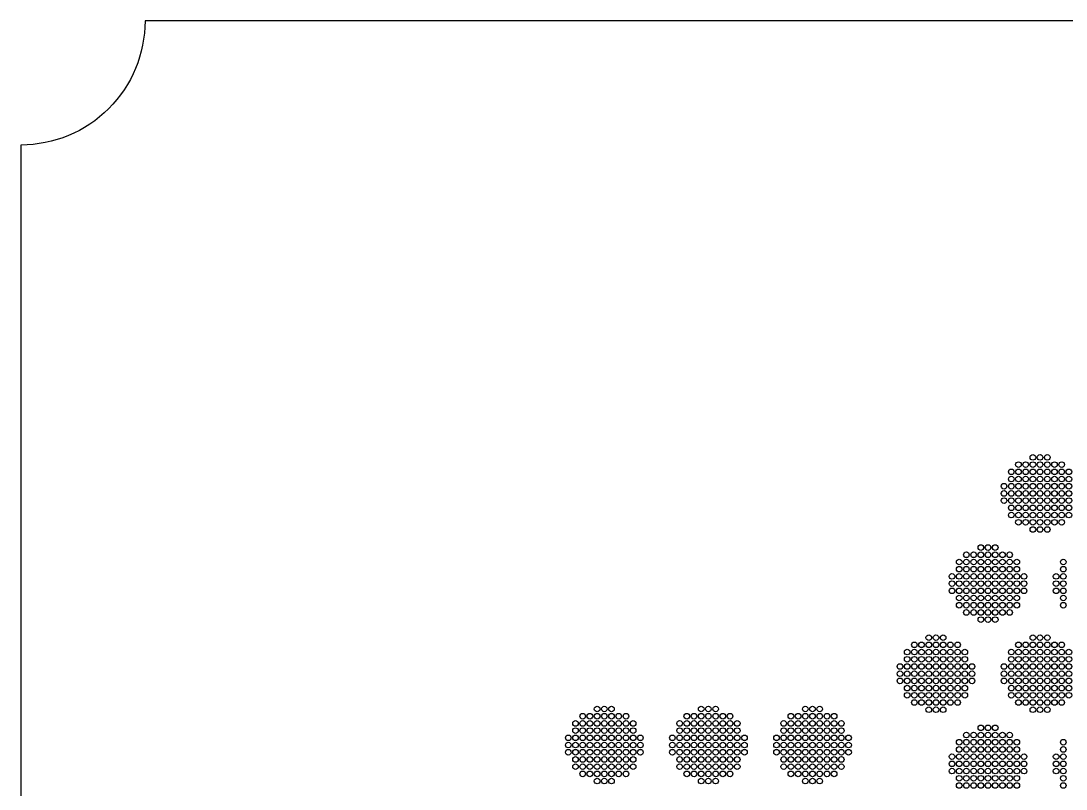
# Model space of a CAD drawing. Extents: x -49 to 54, y -38 to 38.
# Drawn here: x -49.4 to -36.35, y 28.41 to 38 of the extents above; entities that cross this region are included whole.
import ezdxf

# ---------------------------------------------------------------- set-up
doc = ezdxf.new("R2010")
doc.units = 0
doc.layers.add('LOWER_ELECTRODE', color=1, linetype='CONTINUOUS')
doc.layers.add('OUTLINE', color=7, linetype='CONTINUOUS')

msp = doc.modelspace()

# ---------------------------------------------------------------- linework, layer by layer
at = {"layer": 'LOWER_ELECTRODE'}
for centre in [(-36.762, 32.549), (-36.672, 32.549), (-36.582, 32.549), (-37.032, 32.369), (-36.942, 32.459), (-36.942, 32.369), (-36.852, 32.459), (-36.852, 32.369), (-36.762, 32.459), (-36.762, 32.369), (-36.672, 32.459), (-36.672, 32.369), (-36.582, 32.459), (-36.582, 32.369), (-36.492, 32.459), (-36.492, 32.369), (-36.402, 32.459), (-36.402, 32.369), (-36.312, 32.369), (-37.032, 32.279), (-36.942, 32.279), (-36.852, 32.279), (-36.762, 32.279), (-36.672, 32.279), (-36.582, 32.279), (-36.492, 32.279), (-36.402, 32.279), (-36.312, 32.279), (-37.122, 32.189), (-37.122, 32.099), (-37.032, 32.189), (-37.032, 32.099), (-36.942, 32.189), (-36.942, 32.099), (-36.852, 32.189), (-36.852, 32.099), (-36.762, 32.189), (-36.762, 32.099), (-36.672, 32.189), (-36.672, 32.099), (-36.582, 32.189), (-36.582, 32.099), (-36.492, 32.189), (-36.492, 32.099), (-36.402, 32.189), (-36.402, 32.099), (-36.312, 32.189), (-36.312, 32.099), (-37.122, 32.009), (-37.032, 32.009), (-36.942, 32.009), (-36.852, 32.009), (-36.762, 32.009), (-36.672, 32.009), (-36.582, 32.009), (-36.492, 32.009), (-36.402, 32.009), (-36.312, 32.009), (-37.032, 31.919), (-37.032, 31.829), (-36.942, 31.919), (-36.942, 31.829), (-36.852, 31.919), (-36.852, 31.829), (-36.762, 31.919), (-36.762, 31.829), (-36.672, 31.919), (-36.672, 31.829), (-36.582, 31.919), (-36.582, 31.829), (-36.492, 31.919), (-36.492, 31.829), (-36.402, 31.919), (-36.402, 31.829), (-36.312, 31.919), (-36.312, 31.829), (-36.942, 31.739), (-36.852, 31.739), (-36.762, 31.739), (-36.672, 31.739), (-36.582, 31.739), (-36.492, 31.739), (-36.402, 31.739), (-36.762, 31.649), (-36.672, 31.649), (-36.582, 31.649), (-37.412, 31.423), (-37.322, 31.423), (-37.232, 31.423), (-37.592, 31.333), (-37.502, 31.333), (-37.412, 31.333), (-37.322, 31.333), (-37.232, 31.333), (-37.142, 31.333), (-37.052, 31.333), (-37.682, 31.243), (-37.592, 31.243), (-37.502, 31.243), (-37.412, 31.243), (-37.322, 31.243), (-37.232, 31.243), (-37.142, 31.243), (-37.052, 31.243), (-36.962, 31.243), (-36.382, 31.243), (-37.772, 31.063), (-37.682, 31.153), (-37.682, 31.063), (-37.592, 31.153), (-37.592, 31.063), (-37.502, 31.153), (-37.502, 31.063), (-37.412, 31.153), (-37.412, 31.063), (-37.322, 31.153), (-37.322, 31.063), (-37.232, 31.153), (-37.232, 31.063), (-37.142, 31.153), (-37.142, 31.063), (-37.052, 31.153), (-37.052, 31.063), (-36.962, 31.153), (-36.962, 31.063), (-36.872, 31.063), (-36.472, 31.063), (-36.382, 31.153), (-36.382, 31.063), (-37.772, 30.973), (-37.682, 30.973), (-37.592, 30.973), (-37.502, 30.973), (-37.412, 30.973), (-37.322, 30.973), (-37.232, 30.973), (-37.142, 30.973), (-37.052, 30.973), (-36.962, 30.973), (-36.872, 30.973), (-36.472, 30.973), (-36.382, 30.973), (-37.772, 30.883), (-37.682, 30.883), (-37.682, 30.793), (-37.592, 30.883), (-37.592, 30.793), (-37.502, 30.883), (-37.502, 30.793), (-37.412, 30.883), (-37.412, 30.793), (-37.322, 30.883), (-37.322, 30.793), (-37.232, 30.883), (-37.232, 30.793), (-37.142, 30.883), (-37.142, 30.793), (-37.052, 30.883), (-37.052, 30.793), (-36.962, 30.883), (-36.962, 30.793), (-36.872, 30.883), (-36.472, 30.883), (-36.382, 30.883), (-36.382, 30.793), (-37.682, 30.703), (-37.592, 30.703), (-37.502, 30.703), (-37.412, 30.703), (-37.322, 30.703), (-37.232, 30.703), (-37.142, 30.703), (-37.052, 30.703), (-36.962, 30.703), (-36.382, 30.703), (-37.592, 30.613), (-37.502, 30.613), (-37.412, 30.613), (-37.412, 30.523), (-37.322, 30.613), (-37.322, 30.523), (-37.232, 30.613), (-37.232, 30.523), (-37.142, 30.613), (-37.052, 30.613), (-38.062, 30.298), (-37.972, 30.298), (-37.882, 30.298), (-36.762, 30.298), (-36.672, 30.298), (-36.582, 30.298), (-38.332, 30.118), (-38.242, 30.208), (-38.242, 30.118), (-38.152, 30.208), (-38.152, 30.118), (-38.062, 30.208), (-38.062, 30.118), (-37.972, 30.208), (-37.972, 30.118), (-37.882, 30.208), (-37.882, 30.118), (-37.792, 30.208), (-37.792, 30.118), (-37.702, 30.208), (-37.702, 30.118), (-37.612, 30.118), (-37.032, 30.118), (-36.942, 30.208), (-36.942, 30.118), (-36.852, 30.208), (-36.852, 30.118), (-36.762, 30.208), (-36.762, 30.118), (-36.672, 30.208), (-36.672, 30.118), (-36.582, 30.208), (-36.582, 30.118), (-36.492, 30.208), (-36.492, 30.118), (-36.402, 30.208), (-36.402, 30.118), (-36.312, 30.118), (-38.332, 30.028), (-38.242, 30.028), (-38.152, 30.028), (-38.062, 30.028), (-37.972, 30.028), (-37.882, 30.028), (-37.792, 30.028), (-37.702, 30.028), (-37.612, 30.028), (-37.032, 30.028), (-36.942, 30.028), (-36.852, 30.028), (-36.762, 30.028), (-36.672, 30.028), (-36.582, 30.028), (-36.492, 30.028), (-36.402, 30.028), (-36.312, 30.028), (-38.422, 29.938), (-38.332, 29.938), (-38.242, 29.938), (-38.152, 29.938), (-38.062, 29.938), (-37.972, 29.938), (-37.882, 29.938), (-37.792, 29.938), (-37.702, 29.938), (-37.612, 29.938), (-37.522, 29.938), (-37.122, 29.938), (-37.032, 29.938), (-36.942, 29.938), (-36.852, 29.938), (-36.762, 29.938), (-36.672, 29.938), (-36.582, 29.938), (-36.492, 29.938), (-36.402, 29.938), (-36.312, 29.938), (-38.422, 29.848), (-38.422, 29.758), (-38.332, 29.848), (-38.332, 29.758), (-38.242, 29.848), (-38.242, 29.758), (-38.152, 29.848), (-38.152, 29.758), (-38.062, 29.848), (-38.062, 29.758), (-37.972, 29.848), (-37.972, 29.758), (-37.882, 29.848), (-37.882, 29.758), (-37.792, 29.848), (-37.792, 29.758), (-37.702, 29.848), (-37.702, 29.758), (-37.612, 29.848), (-37.612, 29.758), (-37.522, 29.848), (-37.522, 29.758), (-37.122, 29.848), (-37.122, 29.758), (-37.032, 29.848), (-37.032, 29.758), (-36.942, 29.848), (-36.942, 29.758), (-36.852, 29.848), (-36.852, 29.758), (-36.762, 29.848), (-36.762, 29.758), (-36.672, 29.848), (-36.672, 29.758), (-36.582, 29.848), (-36.582, 29.758), (-36.492, 29.848), (-36.492, 29.758), (-36.402, 29.848), (-36.402, 29.758), (-36.312, 29.848), (-36.312, 29.758), (-38.332, 29.668), (-38.242, 29.668), (-38.152, 29.668), (-38.062, 29.668), (-37.972, 29.668), (-37.882, 29.668), (-37.792, 29.668), (-37.702, 29.668), (-37.612, 29.668), (-37.032, 29.668), (-36.942, 29.668), (-36.852, 29.668), (-36.762, 29.668), (-36.672, 29.668), (-36.582, 29.668), (-36.492, 29.668), (-36.402, 29.668), (-36.312, 29.668), (-38.332, 29.578), (-38.242, 29.578), (-38.242, 29.488), (-38.152, 29.578), (-38.152, 29.488), (-38.062, 29.578), (-38.062, 29.488), (-37.972, 29.578), (-37.972, 29.488), (-37.882, 29.578), (-37.882, 29.488), (-37.792, 29.578), (-37.792, 29.488), (-37.702, 29.578), (-37.702, 29.488), (-37.612, 29.578), (-37.032, 29.578), (-36.942, 29.578), (-36.942, 29.488), (-36.852, 29.578), (-36.852, 29.488), (-36.762, 29.578), (-36.762, 29.488), (-36.672, 29.578), (-36.672, 29.488), (-36.582, 29.578), (-36.582, 29.488), (-36.492, 29.578), (-36.492, 29.488), (-36.402, 29.578), (-36.402, 29.488), (-36.312, 29.578), (-42.204, 29.407), (-42.114, 29.407), (-42.024, 29.407), (-40.904, 29.407), (-40.814, 29.407), (-40.724, 29.407), (-39.604, 29.407), (-39.514, 29.407), (-39.424, 29.407), (-38.062, 29.398), (-37.972, 29.398), (-37.882, 29.398), (-36.762, 29.398), (-36.672, 29.398), (-36.582, 29.398), (-42.474, 29.227), (-42.384, 29.317), (-42.384, 29.227), (-42.294, 29.317), (-42.294, 29.227), (-42.204, 29.317), (-42.204, 29.227), (-42.114, 29.317), (-42.114, 29.227), (-42.024, 29.317), (-42.024, 29.227), (-41.934, 29.317), (-41.934, 29.227), (-41.844, 29.317), (-41.844, 29.227), (-41.754, 29.227), (-41.174, 29.227), (-41.084, 29.317), (-41.084, 29.227), (-40.994, 29.317), (-40.994, 29.227), (-40.904, 29.317), (-40.904, 29.227), (-40.814, 29.317), (-40.814, 29.227), (-40.724, 29.317), (-40.724, 29.227), (-40.634, 29.317), (-40.634, 29.227), (-40.544, 29.317), (-40.544, 29.227), (-40.454, 29.227), (-39.874, 29.227), (-39.784, 29.317), (-39.784, 29.227), (-39.694, 29.317), (-39.694, 29.227), (-39.604, 29.317), (-39.604, 29.227), (-39.514, 29.317), (-39.514, 29.227), (-39.424, 29.317), (-39.424, 29.227), (-39.334, 29.317), (-39.334, 29.227), (-39.244, 29.317), (-39.244, 29.227), (-39.154, 29.227), (-42.474, 29.137), (-42.384, 29.137), (-42.294, 29.137), (-42.204, 29.137), (-42.114, 29.137), (-42.024, 29.137), (-41.934, 29.137), (-41.844, 29.137), (-41.754, 29.137), (-41.174, 29.137), (-41.084, 29.137), (-40.994, 29.137), (-40.904, 29.137), (-40.814, 29.137), (-40.724, 29.137), (-40.634, 29.137), (-40.544, 29.137), (-40.454, 29.137), (-39.874, 29.137), (-39.784, 29.137), (-39.694, 29.137), (-39.604, 29.137), (-39.514, 29.137), (-39.424, 29.137), (-39.334, 29.137), (-39.244, 29.137), (-39.154, 29.137), (-37.592, 29.082), (-37.502, 29.082), (-37.412, 29.172), (-37.412, 29.082), (-37.322, 29.172), (-37.322, 29.082), (-37.232, 29.172), (-37.232, 29.082), (-37.142, 29.082), (-37.052, 29.082), (-42.564, 29.047), (-42.564, 28.957), (-42.474, 29.047), (-42.474, 28.957), (-42.384, 29.047), (-42.384, 28.957), (-42.294, 29.047), (-42.294, 28.957), (-42.204, 29.047), (-42.204, 28.957), (-42.114, 29.047), (-42.114, 28.957), (-42.024, 29.047), (-42.024, 28.957), (-41.934, 29.047), (-41.934, 28.957), (-41.844, 29.047), (-41.844, 28.957), (-41.754, 29.047), (-41.754, 28.957), (-41.664, 29.047), (-41.664, 28.957), (-41.264, 29.047), (-41.264, 28.957), (-41.174, 29.047), (-41.174, 28.957), (-41.084, 29.047), (-41.084, 28.957), (-40.994, 29.047), (-40.994, 28.957), (-40.904, 29.047), (-40.904, 28.957), (-40.814, 29.047), (-40.814, 28.957), (-40.724, 29.047), (-40.724, 28.957), (-40.634, 29.047), (-40.634, 28.957), (-40.544, 29.047), (-40.544, 28.957), (-40.454, 29.047), (-40.454, 28.957), (-40.364, 29.047), (-40.364, 28.957), (-39.964, 29.047), (-39.964, 28.957), (-39.874, 29.047), (-39.874, 28.957), (-39.784, 29.047), (-39.784, 28.957), (-39.694, 29.047), (-39.694, 28.957), (-39.604, 29.047), (-39.604, 28.957), (-39.514, 29.047), (-39.514, 28.957), (-39.424, 29.047), (-39.424, 28.957), (-39.334, 29.047), (-39.334, 28.957), (-39.244, 29.047), (-39.244, 28.957), (-39.154, 29.047), (-39.154, 28.957), (-39.064, 29.047), (-39.064, 28.957), (-37.682, 28.992), (-37.592, 28.992), (-37.502, 28.992), (-37.412, 28.992), (-37.322, 28.992), (-37.232, 28.992), (-37.142, 28.992), (-37.052, 28.992), (-36.962, 28.992), (-36.382, 28.992), (-42.564, 28.867), (-42.474, 28.867), (-42.384, 28.867), (-42.294, 28.867), (-42.204, 28.867), (-42.114, 28.867), (-42.024, 28.867), (-41.934, 28.867), (-41.844, 28.867), (-41.754, 28.867), (-41.664, 28.867), (-41.264, 28.867), (-41.174, 28.867), (-41.084, 28.867), (-40.994, 28.867), (-40.904, 28.867), (-40.814, 28.867), (-40.724, 28.867), (-40.634, 28.867), (-40.544, 28.867), (-40.454, 28.867), (-40.364, 28.867), (-39.964, 28.867), (-39.874, 28.867), (-39.784, 28.867), (-39.694, 28.867), (-39.604, 28.867), (-39.514, 28.867), (-39.424, 28.867), (-39.334, 28.867), (-39.244, 28.867), (-39.154, 28.867), (-39.064, 28.867), (-37.682, 28.902), (-37.592, 28.902), (-37.502, 28.902), (-37.412, 28.902), (-37.322, 28.902), (-37.232, 28.902), (-37.142, 28.902), (-37.052, 28.902), (-36.962, 28.902), (-36.382, 28.902), (-42.474, 28.777), (-42.474, 28.687), (-42.384, 28.777), (-42.384, 28.687), (-42.294, 28.777), (-42.294, 28.687), (-42.204, 28.777), (-42.204, 28.687), (-42.114, 28.777), (-42.114, 28.687), (-42.024, 28.777), (-42.024, 28.687), (-41.934, 28.777), (-41.934, 28.687), (-41.844, 28.777), (-41.844, 28.687), (-41.754, 28.777), (-41.754, 28.687), (-41.174, 28.777), (-41.174, 28.687), (-41.084, 28.777), (-41.084, 28.687), (-40.994, 28.777), (-40.994, 28.687), (-40.904, 28.777), (-40.904, 28.687), (-40.814, 28.777), (-40.814, 28.687), (-40.724, 28.777), (-40.724, 28.687), (-40.634, 28.777), (-40.634, 28.687), (-40.544, 28.777), (-40.544, 28.687), (-40.454, 28.777), (-40.454, 28.687), (-39.874, 28.777), (-39.874, 28.687), (-39.784, 28.777), (-39.784, 28.687), (-39.694, 28.777), (-39.694, 28.687), (-39.604, 28.777), (-39.604, 28.687), (-39.514, 28.777), (-39.514, 28.687), (-39.424, 28.777), (-39.424, 28.687), (-39.334, 28.777), (-39.334, 28.687), (-39.244, 28.777), (-39.244, 28.687), (-39.154, 28.777), (-39.154, 28.687), (-37.772, 28.812), (-37.772, 28.722), (-37.682, 28.812), (-37.682, 28.722), (-37.592, 28.812), (-37.592, 28.722), (-37.502, 28.812), (-37.502, 28.722), (-37.412, 28.812), (-37.412, 28.722), (-37.322, 28.812), (-37.322, 28.722), (-37.232, 28.812), (-37.232, 28.722), (-37.142, 28.812), (-37.142, 28.722), (-37.052, 28.812), (-37.052, 28.722), (-36.962, 28.812), (-36.962, 28.722), (-36.872, 28.812), (-36.872, 28.722), (-36.472, 28.812), (-36.472, 28.722), (-36.382, 28.812), (-36.382, 28.722), (-42.384, 28.597), (-42.294, 28.597), (-42.204, 28.597), (-42.114, 28.597), (-42.024, 28.597), (-41.934, 28.597), (-41.844, 28.597), (-41.084, 28.597), (-40.994, 28.597), (-40.904, 28.597), (-40.814, 28.597), (-40.724, 28.597), (-40.634, 28.597), (-40.544, 28.597), (-39.784, 28.597), (-39.694, 28.597), (-39.604, 28.597), (-39.514, 28.597), (-39.424, 28.597), (-39.334, 28.597), (-39.244, 28.597), (-37.772, 28.632), (-37.682, 28.632), (-37.592, 28.632), (-37.502, 28.632), (-37.412, 28.632), (-37.322, 28.632), (-37.232, 28.632), (-37.142, 28.632), (-37.052, 28.632), (-36.962, 28.632), (-36.872, 28.632), (-36.472, 28.632), (-36.382, 28.632), (-42.204, 28.507), (-42.114, 28.507), (-42.024, 28.507), (-40.904, 28.507), (-40.814, 28.507), (-40.724, 28.507), (-39.604, 28.507), (-39.514, 28.507), (-39.424, 28.507), (-37.682, 28.542), (-37.682, 28.452), (-37.592, 28.542), (-37.592, 28.452), (-37.502, 28.542), (-37.502, 28.452), (-37.412, 28.542), (-37.412, 28.452), (-37.322, 28.542), (-37.322, 28.452), (-37.232, 28.542), (-37.232, 28.452), (-37.142, 28.542), (-37.142, 28.452), (-37.052, 28.542), (-37.052, 28.452), (-36.962, 28.542), (-36.962, 28.452), (-36.382, 28.542), (-36.382, 28.452)]:
    msp.add_circle(centre, 0.035, dxfattribs=at)
at = {"layer": 'OUTLINE'}
msp.add_lwpolyline([(-49.4, -36.45, -0.414214), (-47.85, -38), (52.85, -38, -0.414214), (54.4, -36.45), (54.4, -28), (51.4, -28), (51.4, 28), (54.4, 28), (54.4, 36.45, -0.414214), (52.85, 38), (-47.85, 38, -0.414214), (-49.4, 36.45)], format="xyb", close=True, dxfattribs=at)

doc.saveas('drawing.dxf')
